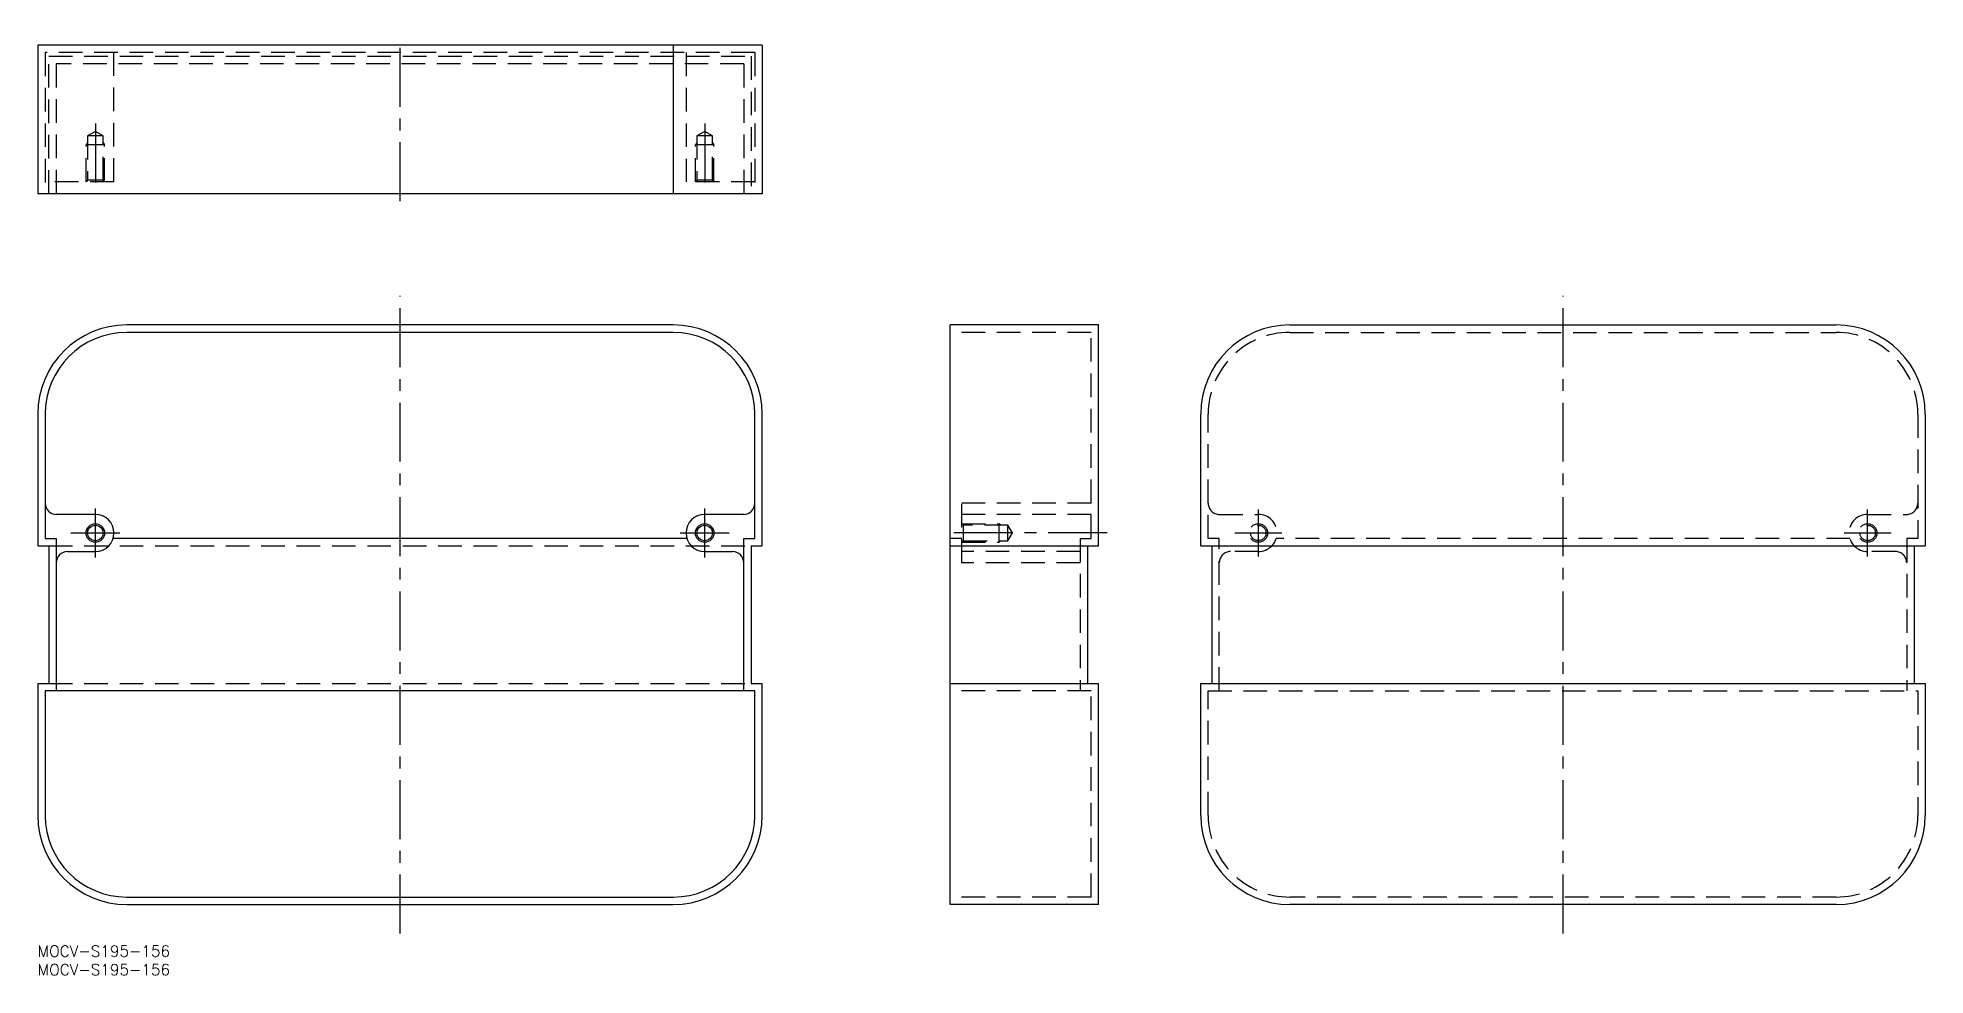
# Model space of a CAD drawing. Extents: x 0 to 508, y -8 to 244.
import ezdxf

# ---------------------------------------------------------------- set-up
doc = ezdxf.new("R2010")
doc.units = 0
doc.header["$LTSCALE"] = 0.5
doc.linetypes.add('CENTER', pattern=[50.8, 31.75, -6.35, 6.35, -6.35])
doc.linetypes.add('DASHED', pattern=[19.05, 12.7, -6.35])
for name, color, linetype in [('MSM_CENTER', 1, 'CENTER'), ('MSM_CONTINUOUS', 7, 'CONTINUOUS'), ('MSM_DASHED', 4, 'DASHED'), ('MSM_NARROW', 5, 'CONTINUOUS'), ('MSM_PART_NUMBER', 7, 'CONTINUOUS')]:
    doc.layers.add(name, color=color, linetype=linetype)
doc.styles.get("Standard").update_dxf_attribs({"font": 'txt.shx', "height": 3, "bigfont": 'bigfont.shx'})

msp = doc.modelspace()

# ---------------------------------------------------------------- linework, layer by layer
at = {"layer": 'MSM_CENTER'}
for p, q in [((97.5, 200.34), (97.5, 244.34)), ((15.5, 221.29), (15.5, 204.79)), ((179.5, 221.29), (179.5, 204.79)), ((97.5, 3.24), (97.5, 174.84)), ((410.52, 3.24), (410.52, 174.84)), ((15.5, 104.48), (15.5, 117.6)), ((179.5, 104.48), (179.5, 117.6)), ((328.52, 104.74), (328.52, 117.34)), ((492.52, 104.74), (492.52, 117.34)), ((8.94, 111.04), (22.06, 111.04)), ((172.94, 111.04), (186.06, 111.04)), ((287.83, 111.04), (246.57, 111.04)), ((322.22, 111.04), (334.82, 111.04)), ((486.22, 111.04), (498.82, 111.04))]:
    msp.add_line(p, q, dxfattribs=at)
at = {"layer": 'MSM_CONTINUOUS'}
for p, q in [((0, 242.34), (0, 202.34)), ((195, 242.34), (0, 242.34)), ((171, 242.34), (171, 202.34)), ((195, 242.34), (195, 202.34)), ((195, 202.34), (0, 202.34)), ((171, 167.04), (24, 167.04)), ((171, 165.04), (24, 165.04)), ((285.54, 167.04), (245.54, 167.04)), ((245.54, 11.04), (245.54, 167.04)), ((285.54, 107.54), (285.54, 167.04)), ((337.02, 167.04), (484.02, 167.04)), ((0, 143.04), (0, 107.54)), ((2, 143.04), (2, 109.54)), ((193, 109.54), (193, 143.04)), ((195, 107.54), (195, 143.04)), ((313.02, 107.54), (313.02, 143.04)), ((508.02, 143.04), (508.02, 107.54)), ((15.5, 116.04), (5, 116.04)), ((190, 116.04), (179.5, 116.04)), ((0, 107.54), (3, 107.54)), ((2, 109.54), (5, 109.54)), ((3, 107.54), (3, 70.54)), ((5, 109.54), (5, 68.54)), ((174.73, 109.54), (20.27, 109.54)), ((190, 68.54), (190, 109.54)), ((190, 109.54), (193, 109.54)), ((192, 107.54), (195, 107.54)), ((192, 107.54), (192, 70.54)), ((245.54, 107.54), (285.54, 107.54)), ((282.54, 107.54), (282.54, 70.54)), ((313.02, 107.54), (508.02, 107.54)), ((316.02, 107.54), (316.02, 70.54)), ((505.02, 107.54), (505.02, 70.54)), ((8, 106.04), (15.5, 106.04)), ((179.5, 106.04), (187, 106.04)), ((0, 70.54), (0, 35.04)), ((0, 70.54), (3, 70.54)), ((193, 68.54), (2, 68.54)), ((2, 68.54), (2, 35.04)), ((192, 70.54), (195, 70.54)), ((193, 35.04), (193, 68.54)), ((195, 35.04), (195, 70.54)), ((245.54, 70.54), (285.54, 70.54)), ((285.54, 11.04), (285.54, 70.54)), ((313.02, 70.54), (508.02, 70.54)), ((313.02, 35.04), (313.02, 70.54)), ((508.02, 70.54), (508.02, 35.04)), ((24, 13.04), (171, 13.04)), ((24, 11.04), (171, 11.04)), ((285.54, 11.04), (245.54, 11.04)), ((484.02, 11.04), (337.02, 11.04))]:
    msp.add_line(p, q, dxfattribs=at)
for centre in [(15.5, 111.04), (179.5, 111.04)]:
    msp.add_circle(centre, 2.07, dxfattribs=at)
for centre, radius, start, end in [((24, 143.04), 24, 90, 180), ((24, 143.04), 22, 90, 180), ((171, 143.04), 24, 0, 90), ((171, 143.04), 22, 0, 90), ((337.02, 143.04), 24, 90, 180), ((484.02, 143.04), 24, 0, 90), ((5, 119.04), 3, 180, 270), ((190, 119.04), 3, 270, 0), ((15.5, 111.04), 5, 270, 90), ((179.5, 111.04), 5, 90, 270), ((8, 103.04), 3, 90, 180), ((187, 103.04), 3, 0, 90), ((24, 35.04), 24, 180, 270), ((24, 35.04), 22, 180, 270), ((171, 35.04), 22, 270, 0), ((171, 35.04), 24, 270, 0), ((337.02, 35.04), 24, 180, 270), ((484.02, 35.04), 24, 270, 0)]:
    msp.add_arc(centre, radius, start, end, dxfattribs=at)
at = {"layer": 'MSM_DASHED'}
for p, q in [((193, 240.34), (2, 240.34)), ((2, 240.34), (2, 202.34)), ((3, 239.34), (192, 239.34)), ((3, 202.34), (3, 239.34)), ((20.5, 205.54), (20.5, 240.34)), ((174.5, 240.34), (174.5, 205.54)), ((192, 239.34), (192, 202.34)), ((193, 240.34), (193, 202.34)), ((190, 237.34), (5, 237.34)), ((5, 237.34), (5, 202.34)), ((190, 237.34), (190, 202.34)), ((15.5, 219.13), (13.43, 217.94)), ((17.57, 217.94), (15.5, 219.13)), ((179.5, 219.13), (177.43, 217.94)), ((181.57, 217.94), (179.5, 219.13)), ((13.43, 216.04), (13, 215.54)), ((18, 215.54), (13, 215.54)), ((13, 205.54), (13, 215.54)), ((13.43, 217.94), (13.43, 205.97)), ((17.57, 217.94), (13.43, 217.94)), ((17.57, 205.97), (17.57, 217.94)), ((17.57, 216.04), (18, 215.54)), ((18, 205.54), (18, 215.54)), ((177.43, 216.04), (177, 215.54)), ((182, 215.54), (177, 215.54)), ((177, 205.54), (177, 215.54)), ((177.43, 217.94), (177.43, 205.97)), ((181.57, 217.94), (177.43, 217.94)), ((181.57, 205.97), (181.57, 217.94)), ((181.57, 216.04), (182, 215.54)), ((182, 205.54), (182, 215.54)), ((20.5, 205.54), (2, 205.54)), ((13.43, 205.97), (13, 205.54)), ((17.57, 205.97), (13.43, 205.97)), ((18, 205.54), (17.57, 205.97)), ((193, 205.54), (174.5, 205.54)), ((177.43, 205.97), (177, 205.54)), ((181.57, 205.97), (177.43, 205.97)), ((182, 205.54), (181.57, 205.97)), ((283.54, 165.04), (245.54, 165.04)), ((283.54, 109.54), (283.54, 165.04)), ((337.02, 165.04), (484.02, 165.04)), ((315.02, 109.54), (315.02, 143.04)), ((506.02, 143.04), (506.02, 109.54)), ((248.74, 103.04), (248.74, 119.04)), ((283.54, 119.04), (248.74, 119.04)), ((283.54, 116.04), (248.74, 116.04)), ((249.17, 113.11), (248.74, 113.54)), ((248.74, 113.54), (258.74, 113.54)), ((261.14, 113.11), (249.17, 113.11)), ((249.17, 108.97), (249.17, 113.11)), ((258.74, 108.54), (258.74, 113.54)), ((259.24, 113.11), (258.74, 113.54)), ((262.33, 111.04), (261.14, 113.11)), ((261.14, 108.97), (261.14, 113.11)), ((318.02, 116.04), (328.52, 116.04)), ((492.52, 116.04), (503.02, 116.04)), ((3, 107.54), (192, 107.54)), ((248.74, 109.54), (245.54, 109.54)), ((248.74, 108.54), (249.17, 108.97)), ((248.74, 108.54), (258.74, 108.54)), ((249.17, 108.97), (261.14, 108.97)), ((259.24, 108.97), (258.74, 108.54)), ((261.14, 108.97), (262.33, 111.04)), ((280.54, 109.54), (280.54, 68.54)), ((280.54, 109.54), (283.54, 109.54)), ((318.02, 109.54), (315.02, 109.54)), ((318.02, 68.54), (318.02, 109.54)), ((487.75, 109.54), (333.29, 109.54)), ((506.02, 109.54), (503.02, 109.54)), ((503.02, 109.54), (503.02, 68.54)), ((280.54, 106.04), (248.74, 106.04)), ((280.54, 103.04), (248.74, 103.04)), ((328.52, 106.04), (321.02, 106.04)), ((500.02, 106.04), (492.52, 106.04)), ((3, 70.54), (192, 70.54)), ((283.54, 68.54), (245.54, 68.54)), ((283.54, 13.04), (283.54, 68.54)), ((315.02, 35.04), (315.02, 68.54)), ((315.02, 68.54), (506.02, 68.54)), ((506.02, 68.54), (506.02, 35.04)), ((283.54, 13.04), (245.54, 13.04)), ((484.02, 13.04), (337.02, 13.04))]:
    msp.add_line(p, q, dxfattribs=at)
for centre, radius in [((328.52, 111.04), 2.5), ((328.52, 111.04), 2.07), ((492.52, 111.04), 2.5), ((492.52, 111.04), 2.07)]:
    msp.add_circle(centre, radius, dxfattribs=at)
for centre, radius, start, end in [((337.02, 143.04), 22, 90, 180), ((484.02, 143.04), 22, 0, 90), ((318.02, 119.04), 3, 180, 270), ((503.02, 119.04), 3, 270, 0), ((328.52, 111.04), 5, 270, 90), ((492.52, 111.04), 5, 90, 270), ((321.02, 103.04), 3, 90, 180), ((500.02, 103.04), 3, 0, 90), ((337.02, 35.04), 22, 180, 270), ((484.02, 35.04), 22, 270, 0)]:
    msp.add_arc(centre, radius, start, end, dxfattribs=at)
at = {"layer": 'MSM_NARROW'}
for centre in [(15.5, 111.04), (179.5, 111.04)]:
    msp.add_circle(centre, 2.5, dxfattribs=at)

# ---------------------------------------------------------------- texts
at = {"layer": 'MSM_PART_NUMBER'}
for p in [(0, -3), (0, -8)]:
    msp.add_text('MOCV-S195-156', height=3, dxfattribs=at).set_placement(p)

doc.saveas('drawing.dxf')
